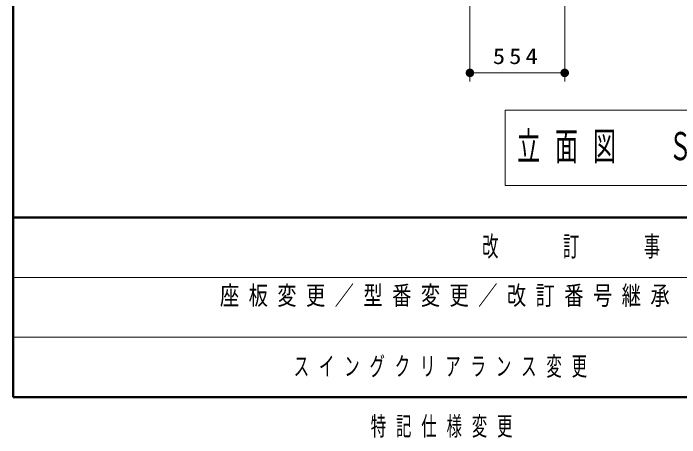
# Model space of a CAD drawing. Units: millimetres on the paper, scale 1:50. Extents: x -385 to 0, y -5 to 267.
# Drawn here: x -385 to -307.2, y -4.7 to 44.9 of the extents above; entities that cross this region are included whole.
import ezdxf

# ---------------------------------------------------------------- set-up
doc = ezdxf.new("R2010")
doc.units = ezdxf.units.MM
doc.layers.add('LY_1', color=4, linetype='Continuous', lineweight=25)
doc.layers.add('LY_2', color=7, linetype='Continuous', lineweight=13)
doc.styles.add('ＭＳ ゴシック', font='')
doc.styles.get('ＭＳ ゴシック').set_extended_font_data('MS Gothic')

# ---------------------------------------------------------------- blocks, each defined once
blk = doc.blocks.new('filled_dot')
at = {"color": 0, "linetype": 'Continuous', "lineweight": -2, "const_width": 1.25}
blk.add_lwpolyline([(-0.625, 0, 1), (0.625, 0, 1)], format="xyb", close=True, dxfattribs=at)

msp = doc.modelspace()

# ---------------------------------------------------------------- linework, layer by layer
at = {"layer": 'LY_1', "color": 7, "lineweight": 13}
for p, q in [((-331.666, 58.22), (-331.666, 36.896)), ((-320.594, 58.22), (-320.594, 36.896)), ((-320.594, 37.896), (-331.666, 37.896)), ((-327.562, 33.549), (-327.562, 24.749)), ((-279.762, 33.549), (-327.562, 33.549)), ((-327.562, 24.749), (-279.762, 24.749))]:
    msp.add_line(p, q, dxfattribs=at)
at = {"layer": 'LY_2', "lineweight": 50}
for p, q in [((-385, 267), (-385, 0)), ((-385, 21), (0, 21)), ((-385, 0), (0, 0))]:
    msp.add_line(p, q, dxfattribs=at)
at = {"layer": 'LY_2'}
for p, q in [((-385, 14), (-243.5, 14)), ((-385, 7), (-243.5, 7))]:
    msp.add_line(p, q, dxfattribs=at)

# ---------------------------------------------------------------- block references
at = {"layer": 'LY_1', "color": 7, "lineweight": 13, "xscale": 0.4, "yscale": 0.4}
msp.add_blockref('filled_dot', (-331.666, 37.896), dxfattribs=at)
at = {"layer": 'LY_1', "color": 7, "lineweight": 13, "xscale": 0.4, "yscale": 0.4, "rotation": 180}
msp.add_blockref('filled_dot', (-320.594, 37.896), dxfattribs=at)

# ---------------------------------------------------------------- texts
at = {"layer": 'LY_1', "color": 7, "style": 'ＭＳ ゴシック'}
for s, insert, char_height, attachment_point in [('\\T1.33;\\W1.15;554', (-326.13, 38.896), 1.833, 8), ('\\T1.64;\\W0.6;立面図\u3000Ｓ＝１／５０', (-326.162, 29.149), 3.299, 4), ('\\T1.49;\\W0.75;座板変更／型番変更／改訂番号継承', (-334.05, 13), 2.199, 2), ('\\T1.64;\\W0.6;スイングクリアランス変更', (-352.25, 3.5), 2.199, 4), ('\\T1.64;\\W0.6;特記仕様変更', (-343.25, -3.5), 2.199, 4)]:
    msp.add_mtext(s, dxfattribs=dict(at, insert=insert, char_height=char_height, attachment_point=attachment_point))
at = {"layer": 'LY_2', "color": 4, "insert": (-330.25, 17.5), "char_height": 2.346, "attachment_point": 4, "style": 'ＭＳ ゴシック'}
msp.add_mtext('\\T1.64;\\W0.6;改\u3000\u3000訂\u3000\u3000事\u3000\u3000項', dxfattribs=at)

doc.saveas('drawing.dxf')
